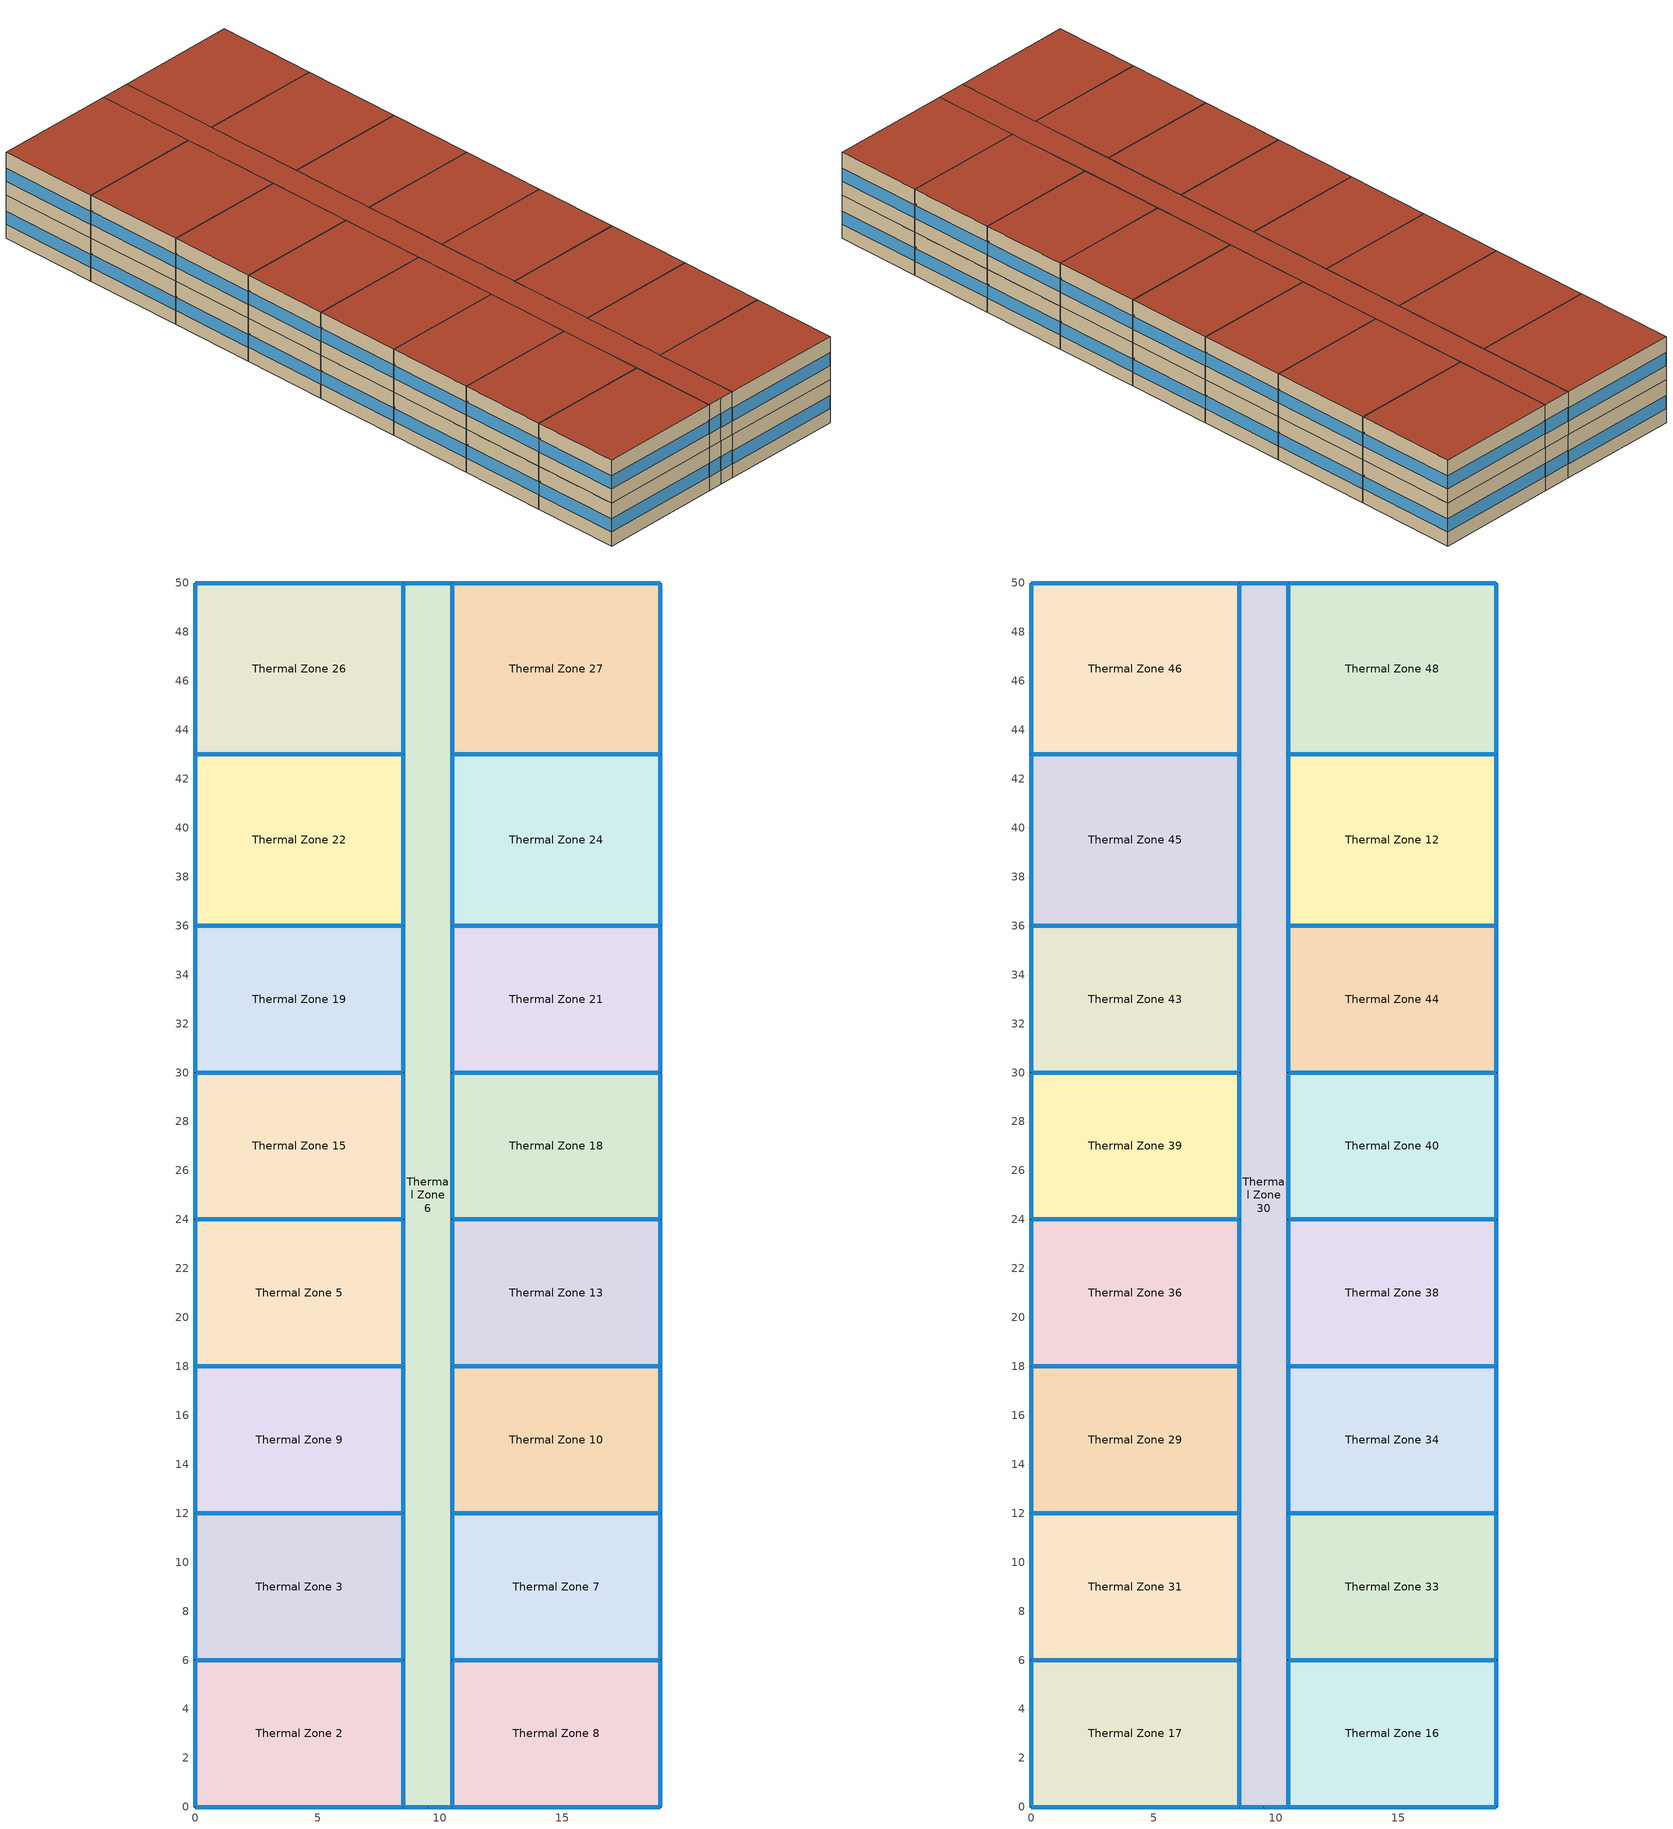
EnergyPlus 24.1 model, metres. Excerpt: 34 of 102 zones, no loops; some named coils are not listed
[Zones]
Thermal Zone 10
 floor ground (Generic Ground Slab 6A 20112020): 19,18 19,12 10.5,12 10.5,18 z0
 wall outside (Customized opaque construction {43577338-bb1a-47c1-a31a-39af3f5bfda6} to conductance of 0.247): 19,12 19,18 10.5,18 10.5,12 19,12 z0:3.05
 window (Customized Fenestration: u=2.38): 19,12.03 19,17.97 / 10.53,12 18.97,12 / 10.5,17.97 10.5,12.03 / 18.97,18 10.53,18 z1:1.92
 roof outside (Typical IEAD Roof 20112019 6A): 19,12 19,18 10.5,18 10.5,12 z3.05
Thermal Zone 13
 floor ground (Generic Ground Slab 6A 20112020): 19,24 19,18 10.5,18 10.5,24 z0
 wall outside (Customized opaque construction {43577338-bb1a-47c1-a31a-39af3f5bfda6} to conductance of 0.247): 19,18 19,24 10.5,24 10.5,18 19,18 z0:3.05
 window (Customized Fenestration: u=2.38): 19,18.03 19,23.97 / 10.53,18 18.97,18 / 10.5,23.97 10.5,18.03 / 18.97,24 10.53,24 z1:1.92
 roof outside (Typical IEAD Roof 20112019 6A): 19,18 19,24 10.5,24 10.5,18 z3.05
Thermal Zone 15
 floor ground (Generic Ground Slab 6A 20112020): 8.5,30 8.5,24 0,24 0,30 z0
 wall outside (Customized opaque construction {43577338-bb1a-47c1-a31a-39af3f5bfda6} to conductance of 0.247): 0,30 0,24 8.5,24 8.5,30 0,30 z0:3.05
 window (Customized Fenestration: u=2.38): 0,29.97 0,24.03 / 8.47,30 0.03,30 / 8.5,24.03 8.5,29.97 / 0.03,24 8.47,24 z1:1.92
 roof outside (Typical IEAD Roof 20112019 6A): 8.5,24 8.5,30 0,30 0,24 z3.05
Thermal Zone 18
 floor ground (Generic Ground Slab 6A 20112020): 19,30 19,24 10.5,24 10.5,30 z0
 wall outside (Customized opaque construction {43577338-bb1a-47c1-a31a-39af3f5bfda6} to conductance of 0.247): 19,24 19,30 10.5,30 10.5,24 19,24 z0:3.05
 window (Customized Fenestration: u=2.38): 19,24.03 19,29.97 / 10.53,24 18.97,24 / 10.5,29.97 10.5,24.03 / 18.97,30 10.53,30 z1:1.92
 roof outside (Typical IEAD Roof 20112019 6A): 19,24 19,30 10.5,30 10.5,24 z3.05
Thermal Zone 19
 floor ground (Generic Ground Slab 6A 20112020): 8.5,36 8.5,30 0,30 0,36 z0
 wall outside (Customized opaque construction {43577338-bb1a-47c1-a31a-39af3f5bfda6} to conductance of 0.247): 0,36 0,30 8.5,30 8.5,36 0,36 z0:3.05
 window (Customized Fenestration: u=2.38): 0,35.97 0,30.03 / 8.47,36 0.03,36 / 8.5,30.03 8.5,35.97 / 0.03,30 8.47,30 z1:1.92
 roof outside (Typical IEAD Roof 20112019 6A): 8.5,30 8.5,36 0,36 0,30 z3.05
Thermal Zone 2
 floor ground (Generic Ground Slab 6A 20112020): 8.5,6 8.5,0 0,0 0,6 z0
 wall outside (Customized opaque construction {43577338-bb1a-47c1-a31a-39af3f5bfda6} to conductance of 0.247): 8.5,0 8.5,6 0,6 0,0 8.5,0 z0:3.05
 window (Customized Fenestration: u=2.38): 8.5,0.03 8.5,5.97 / 0.03,0 8.47,0 / 0,5.97 0,0.03 / 8.47,6 0.03,6 z1:1.92
 roof outside (Typical IEAD Roof 20112019 6A): 8.5,0 8.5,6 0,6 0,0 z3.05
Thermal Zone 21
 floor ground (Generic Ground Slab 6A 20112020): 19,36 19,30 10.5,30 10.5,36 z0
 wall outside (Customized opaque construction {43577338-bb1a-47c1-a31a-39af3f5bfda6} to conductance of 0.247): 19,30 19,36 10.5,36 10.5,30 19,30 z0:3.05
 window (Customized Fenestration: u=2.38): 19,30.03 19,35.97 / 10.53,30 18.97,30 / 10.5,35.97 10.5,30.03 / 18.97,36 10.53,36 z1:1.92
 roof outside (Typical IEAD Roof 20112019 6A): 19,30 19,36 10.5,36 10.5,30 z3.05
Thermal Zone 22
 floor ground (Generic Ground Slab 6A 20112020): 8.5,43 8.5,36 0,36 0,43 z0
 wall outside (Customized opaque construction {43577338-bb1a-47c1-a31a-39af3f5bfda6} to conductance of 0.247): 0,43 0,36 8.5,36 8.5,43 0,43 z0:3.05
 window (Customized Fenestration: u=2.38): 0,42.97 0,36.03 / 8.47,43 0.03,43 / 8.5,36.03 8.5,42.97 / 0.03,36 8.47,36 z1:1.92
 roof outside (Typical IEAD Roof 20112019 6A): 8.5,36 8.5,43 0,43 0,36 z3.05
Thermal Zone 24
 floor ground (Generic Ground Slab 6A 20112020): 19,43 19,36 10.5,36 10.5,43 z0
 wall outside (Customized opaque construction {43577338-bb1a-47c1-a31a-39af3f5bfda6} to conductance of 0.247): 19,36 19,43 10.5,43 10.5,36 19,36 z0:3.05
 window (Customized Fenestration: u=2.38): 19,36.03 19,42.97 / 10.53,36 18.97,36 / 10.5,42.97 10.5,36.03 / 18.97,43 10.53,43 z1:1.92
 roof outside (Typical IEAD Roof 20112019 6A): 19,36 19,43 10.5,43 10.5,36 z3.05
Thermal Zone 26
 floor ground (Generic Ground Slab 6A 20112020): 8.5,50 8.5,43 0,43 0,50 z0
 wall outside (Customized opaque construction {43577338-bb1a-47c1-a31a-39af3f5bfda6} to conductance of 0.247): 0,50 0,43 8.5,43 8.5,50 0,50 z0:3.05
 window (Customized Fenestration: u=2.38): 0,49.97 0,43.03 / 8.47,50 0.03,50 / 8.5,43.03 8.5,49.97 / 0.03,43 8.47,43 z1:1.92
 roof outside (Typical IEAD Roof 20112019 6A): 8.5,43 8.5,50 0,50 0,43 z3.05
Thermal Zone 27
 floor ground (Generic Ground Slab 6A 20112020): 19,50 19,43 10.5,43 10.5,50 z0
 wall outside (Customized opaque construction {43577338-bb1a-47c1-a31a-39af3f5bfda6} to conductance of 0.247): 10.5,50 10.5,43 19,43 19,50 10.5,50 z0:3.05
 window (Customized Fenestration: u=2.38): 10.5,49.97 10.5,43.03 / 18.97,50 10.53,50 / 19,43.03 19,49.97 / 10.53,43 18.97,43 z1:1.92
 roof outside (Typical IEAD Roof 20112019 6A): 19,43 19,50 10.5,50 10.5,43 z3.05
Thermal Zone 3
 floor ground (Generic Ground Slab 6A 20112020): 0,12 8.5,12 8.5,6 0,6 z0
 wall outside (Customized opaque construction {43577338-bb1a-47c1-a31a-39af3f5bfda6} to conductance of 0.247): 8.5,6 8.5,12 0,12 0,6 8.5,6 z0:3.05
 window (Customized Fenestration: u=2.38): 8.5,6.03 8.5,11.97 / 0.03,6 8.47,6 / 0,11.97 0,6.03 / 8.47,12 0.03,12 z1:1.92
 roof outside (Typical IEAD Roof 20112019 6A): 8.5,6 8.5,12 0,12 0,6 z3.05
Thermal Zone 5
 floor ground (Generic Ground Slab 6A 20112020): 8.5,24 8.5,18 0,18 0,24 z0
 wall outside (Customized opaque construction {43577338-bb1a-47c1-a31a-39af3f5bfda6} to conductance of 0.247): 8.5,18 8.5,24 0,24 0,18 8.5,18 z0:3.05
 window (Customized Fenestration: u=2.38): 8.5,18.03 8.5,23.97 / 0.03,18 8.47,18 / 0,23.97 0,18.03 / 8.47,24 0.03,24 z1:1.92
 roof outside (Typical IEAD Roof 20112019 6A): 8.5,18 8.5,24 0,24 0,18 z3.05
Thermal Zone 6
 floor ground (Generic Ground Slab 6A 20112020): 10.5,50 10.5,0 8.5,0 8.5,50 z0
 wall outside (Customized opaque construction {43577338-bb1a-47c1-a31a-39af3f5bfda6} to conductance of 0.247): 8.5,0 9.5,0 10.5,0 10.5,6 10.5,12 10.5,18 10.5,24 10.5,30 10.5,36 10.5,43 10.5,50 8.5,50 8.5,43 8.5,36 8.5,30 8.5,24 8.5,18 8.5,12 8.5,6 8.5,0 z0:3.05
 window (Customized Fenestration: u=2.38): 8.53,0 9.47,0 / 9.53,0 10.47,0 z1:1.96; 8.5,5.97 8.5,0.03 / 8.5,11.97 8.5,6.03 / 8.5,17.97 8.5,12.03 / 8.5,23.97 8.5,18.03 / 8.5,29.97 8.5,24.03 / 8.5,35.97 8.5,30.03 / 8.5,42.97 8.5,36.03 / 8.5,49.97 8.5,43.03 / 10.5,43.03 10.5,49.97 / 10.5,36.03 10.5,42.97 / 10.5,30.03 10.5,35.97 / 10.5,24.03 10.5,29.97 / 10.5,18.03 10.5,23.97 / 10.5,12.03 10.5,17.97 / 10.5,6.03 10.5,11.97 / 10.5,0.03 10.5,5.97 z1:1.92; 10.47,50 8.53,50 z1:1.94
 roof outside (Typical IEAD Roof 20112019 6A): 10.5,0 10.5,50 8.5,50 8.5,0 z3.05
Thermal Zone 7
 floor ground (Generic Ground Slab 6A 20112020): 19,12 19,6 10.5,6 10.5,12 z0
 wall outside (Customized opaque construction {43577338-bb1a-47c1-a31a-39af3f5bfda6} to conductance of 0.247): 19,6 19,12 10.5,12 10.5,6 19,6 z0:3.05
 window (Customized Fenestration: u=2.38): 19,6.03 19,11.97 / 10.53,6 18.97,6 / 10.5,11.97 10.5,6.03 / 18.97,12 10.53,12 z1:1.92
 roof outside (Typical IEAD Roof 20112019 6A): 19,6 19,12 10.5,12 10.5,6 z3.05
Thermal Zone 8
 floor ground (Generic Ground Slab 6A 20112020): 19,6 19,0 10.5,0 10.5,6 z0
 wall outside (Customized opaque construction {43577338-bb1a-47c1-a31a-39af3f5bfda6} to conductance of 0.247): 19,0 19,6 10.5,6 10.5,0 19,0 z0:3.05
 window (Customized Fenestration: u=2.38): 19,0.03 19,5.97 / 10.53,0 18.97,0 / 10.5,5.97 10.5,0.03 / 18.97,6 10.53,6 z1:1.92
 roof outside (Typical IEAD Roof 20112019 6A): 19,0 19,6 10.5,6 10.5,0 z3.05
Thermal Zone 9
 floor ground (Generic Ground Slab 6A 20112020): 8.5,18 8.5,12 0,12 0,18 z0
 wall outside (Customized opaque construction {43577338-bb1a-47c1-a31a-39af3f5bfda6} to conductance of 0.247): 8.5,12 8.5,18 0,18 0,12 8.5,12 z0:3.05
 window (Customized Fenestration: u=2.38): 8.5,12.03 8.5,17.97 / 0.03,12 8.47,12 / 0,17.97 0,12.03 / 8.47,18 0.03,18 z1:1.92
 roof outside (Typical IEAD Roof 20112019 6A): 8.5,12 8.5,18 0,18 0,12 z3.05
Thermal Zone 12
 floor ground (Generic Ground Slab 6A 20112020): 19,43 19,36 10.5,36 10.5,43 z3.05
 wall outside (Customized opaque construction {43577338-bb1a-47c1-a31a-39af3f5bfda6} to conductance of 0.247): 19,36 19,43 10.5,43 10.5,36 19,36 z3.05:6.1
 window (Customized Fenestration: u=2.38): 19,36.03 19,42.97 / 10.53,36 18.97,36 / 10.5,42.97 10.5,36.03 / 18.97,43 10.53,43 z4.05:4.97
 roof outside (Typical IEAD Roof 20112019 6A): 19,36 19,43 10.5,43 10.5,36 z6.1
Thermal Zone 16
 floor ground (Generic Ground Slab 6A 20112020): 19,6 19,0 10.5,0 10.5,6 z3.05
 wall outside (Customized opaque construction {43577338-bb1a-47c1-a31a-39af3f5bfda6} to conductance of 0.247): 19,0 19,6 10.5,6 10.5,0 19,0 z3.05:6.1
 window (Customized Fenestration: u=2.38): 19,0.03 19,5.97 / 10.53,0 18.97,0 / 10.5,5.97 10.5,0.03 / 18.97,6 10.53,6 z4.05:4.97
 roof outside (Typical IEAD Roof 20112019 6A): 19,0 19,6 10.5,6 10.5,0 z6.1
Thermal Zone 17
 floor ground (Generic Ground Slab 6A 20112020): 8.5,6 8.5,0 0,0 0,6 z3.05
 wall outside (Customized opaque construction {43577338-bb1a-47c1-a31a-39af3f5bfda6} to conductance of 0.247): 8.5,0 8.5,6 0,6 0,0 8.5,0 z3.05:6.1
 window (Customized Fenestration: u=2.38): 8.5,0.03 8.5,5.97 / 0.03,0 8.47,0 / 0,5.97 0,0.03 / 8.47,6 0.03,6 z4.05:4.97
 roof outside (Typical IEAD Roof 20112019 6A): 8.5,0 8.5,6 0,6 0,0 z6.1
Thermal Zone 29
 floor ground (Generic Ground Slab 6A 20112020): 8.5,18 8.5,12 0,12 0,18 z3.05
 wall outside (Customized opaque construction {43577338-bb1a-47c1-a31a-39af3f5bfda6} to conductance of 0.247): 8.5,12 8.5,18 0,18 0,12 8.5,12 z3.05:6.1
 window (Customized Fenestration: u=2.38): 8.5,12.03 8.5,17.97 / 0.03,12 8.47,12 / 0,17.97 0,12.03 / 8.47,18 0.03,18 z4.05:4.97
 roof outside (Typical IEAD Roof 20112019 6A): 8.5,12 8.5,18 0,18 0,12 z6.1
Thermal Zone 30
 floor ground (Generic Ground Slab 6A 20112020): 10.5,50 10.5,0 8.5,0 8.5,50 z3.05
 wall outside (Customized opaque construction {43577338-bb1a-47c1-a31a-39af3f5bfda6} to conductance of 0.247): 10.5,0 10.5,6 10.5,12 10.5,18 10.5,24 10.5,30 10.5,36 10.5,43 10.5,50 8.5,50 8.5,43 8.5,36 8.5,30 8.5,24 8.5,18 8.5,12 8.5,6 8.5,0 9.5,0 10.5,0 z3.05:6.1
 window (Customized Fenestration: u=2.38): 10.5,0.03 10.5,5.97 / 8.5,5.97 8.5,0.03 / 8.5,11.97 8.5,6.03 / 8.5,17.97 8.5,12.03 / 8.5,23.97 8.5,18.03 / 8.5,29.97 8.5,24.03 / 8.5,35.97 8.5,30.03 / 8.5,42.97 8.5,36.03 / 8.5,49.97 8.5,43.03 / 10.5,43.03 10.5,49.97 / 10.5,36.03 10.5,42.97 / 10.5,30.03 10.5,35.97 / 10.5,24.03 10.5,29.97 / 10.5,18.03 10.5,23.97 / 10.5,12.03 10.5,17.97 / 10.5,6.03 10.5,11.97 z4.05:4.97; 9.53,0 10.47,0 / 8.53,0 9.47,0 z4.05:5.01; 10.47,50 8.53,50 z4.05:4.99
 roof outside (Typical IEAD Roof 20112019 6A): 10.5,0 10.5,50 8.5,50 8.5,0 z6.1
Thermal Zone 31
 floor ground (Generic Ground Slab 6A 20112020): 0,12 8.5,12 8.5,6 0,6 z3.05
 wall outside (Customized opaque construction {43577338-bb1a-47c1-a31a-39af3f5bfda6} to conductance of 0.247): 8.5,6 8.5,12 0,12 0,6 8.5,6 z3.05:6.1
 window (Customized Fenestration: u=2.38): 8.5,6.03 8.5,11.97 / 0.03,6 8.47,6 / 0,11.97 0,6.03 / 8.47,12 0.03,12 z4.05:4.97
 roof outside (Typical IEAD Roof 20112019 6A): 8.5,6 8.5,12 0,12 0,6 z6.1
Thermal Zone 33
 floor ground (Generic Ground Slab 6A 20112020): 19,12 19,6 10.5,6 10.5,12 z3.05
 wall outside (Customized opaque construction {43577338-bb1a-47c1-a31a-39af3f5bfda6} to conductance of 0.247): 19,6 19,12 10.5,12 10.5,6 19,6 z3.05:6.1
 window (Customized Fenestration: u=2.38): 19,6.03 19,11.97 / 10.53,6 18.97,6 / 10.5,11.97 10.5,6.03 / 18.97,12 10.53,12 z4.05:4.97
 roof outside (Typical IEAD Roof 20112019 6A): 19,6 19,12 10.5,12 10.5,6 z6.1
Thermal Zone 34
 floor ground (Generic Ground Slab 6A 20112020): 19,18 19,12 10.5,12 10.5,18 z3.05
 wall outside (Customized opaque construction {43577338-bb1a-47c1-a31a-39af3f5bfda6} to conductance of 0.247): 19,12 19,18 10.5,18 10.5,12 19,12 z3.05:6.1
 window (Customized Fenestration: u=2.38): 19,12.03 19,17.97 / 10.53,12 18.97,12 / 10.5,17.97 10.5,12.03 / 18.97,18 10.53,18 z4.05:4.97
 roof outside (Typical IEAD Roof 20112019 6A): 19,12 19,18 10.5,18 10.5,12 z6.1
Thermal Zone 36
 floor ground (Generic Ground Slab 6A 20112020): 8.5,24 8.5,18 0,18 0,24 z3.05
 wall outside (Customized opaque construction {43577338-bb1a-47c1-a31a-39af3f5bfda6} to conductance of 0.247): 8.5,18 8.5,24 0,24 0,18 8.5,18 z3.05:6.1
 window (Customized Fenestration: u=2.38): 8.5,18.03 8.5,23.97 / 0.03,18 8.47,18 / 0,23.97 0,18.03 / 8.47,24 0.03,24 z4.05:4.97
 roof outside (Typical IEAD Roof 20112019 6A): 8.5,18 8.5,24 0,24 0,18 z6.1
Thermal Zone 38
 floor ground (Generic Ground Slab 6A 20112020): 19,24 19,18 10.5,18 10.5,24 z3.05
 wall outside (Customized opaque construction {43577338-bb1a-47c1-a31a-39af3f5bfda6} to conductance of 0.247): 19,18 19,24 10.5,24 10.5,18 19,18 z3.05:6.1
 window (Customized Fenestration: u=2.38): 19,18.03 19,23.97 / 10.53,18 18.97,18 / 10.5,23.97 10.5,18.03 / 18.97,24 10.53,24 z4.05:4.97
 roof outside (Typical IEAD Roof 20112019 6A): 19,18 19,24 10.5,24 10.5,18 z6.1
Thermal Zone 39
 floor ground (Generic Ground Slab 6A 20112020): 8.5,30 8.5,24 0,24 0,30 z3.05
 wall outside (Customized opaque construction {43577338-bb1a-47c1-a31a-39af3f5bfda6} to conductance of 0.247): 0,30 0,24 8.5,24 8.5,30 0,30 z3.05:6.1
 window (Customized Fenestration: u=2.38): 0,29.97 0,24.03 / 8.47,30 0.03,30 / 8.5,24.03 8.5,29.97 / 0.03,24 8.47,24 z4.05:4.97
 roof outside (Typical IEAD Roof 20112019 6A): 8.5,24 8.5,30 0,30 0,24 z6.1
Thermal Zone 40
 floor ground (Generic Ground Slab 6A 20112020): 19,30 19,24 10.5,24 10.5,30 z3.05
 wall outside (Customized opaque construction {43577338-bb1a-47c1-a31a-39af3f5bfda6} to conductance of 0.247): 19,24 19,30 10.5,30 10.5,24 19,24 z3.05:6.1
 window (Customized Fenestration: u=2.38): 19,24.03 19,29.97 / 10.53,24 18.97,24 / 10.5,29.97 10.5,24.03 / 18.97,30 10.53,30 z4.05:4.97
 roof outside (Typical IEAD Roof 20112019 6A): 19,24 19,30 10.5,30 10.5,24 z6.1
Thermal Zone 43
 floor ground (Generic Ground Slab 6A 20112020): 8.5,36 8.5,30 0,30 0,36 z3.05
 wall outside (Customized opaque construction {43577338-bb1a-47c1-a31a-39af3f5bfda6} to conductance of 0.247): 0,36 0,30 8.5,30 8.5,36 0,36 z3.05:6.1
 window (Customized Fenestration: u=2.38): 0,35.97 0,30.03 / 8.47,36 0.03,36 / 8.5,30.03 8.5,35.97 / 0.03,30 8.47,30 z4.05:4.97
 roof outside (Typical IEAD Roof 20112019 6A): 8.5,30 8.5,36 0,36 0,30 z6.1
Thermal Zone 44
 floor ground (Generic Ground Slab 6A 20112020): 19,36 19,30 10.5,30 10.5,36 z3.05
 wall outside (Customized opaque construction {43577338-bb1a-47c1-a31a-39af3f5bfda6} to conductance of 0.247): 19,30 19,36 10.5,36 10.5,30 19,30 z3.05:6.1
 window (Customized Fenestration: u=2.38): 19,30.03 19,35.97 / 10.53,30 18.97,30 / 10.5,35.97 10.5,30.03 / 18.97,36 10.53,36 z4.05:4.97
 roof outside (Typical IEAD Roof 20112019 6A): 19,30 19,36 10.5,36 10.5,30 z6.1
Thermal Zone 45
 floor ground (Generic Ground Slab 6A 20112020): 8.5,43 8.5,36 0,36 0,43 z3.05
 wall outside (Customized opaque construction {43577338-bb1a-47c1-a31a-39af3f5bfda6} to conductance of 0.247): 0,43 0,36 8.5,36 8.5,43 0,43 z3.05:6.1
 window (Customized Fenestration: u=2.38): 0,42.97 0,36.03 / 8.47,43 0.03,43 / 8.5,36.03 8.5,42.97 / 0.03,36 8.47,36 z4.05:4.97
 roof outside (Typical IEAD Roof 20112019 6A): 8.5,36 8.5,43 0,43 0,36 z6.1
Thermal Zone 46
 floor ground (Generic Ground Slab 6A 20112020): 8.5,50 8.5,43 0,43 0,50 z3.05
 wall outside (Customized opaque construction {43577338-bb1a-47c1-a31a-39af3f5bfda6} to conductance of 0.247): 0,50 0,43 8.5,43 8.5,50 0,50 z3.05:6.1
 window (Customized Fenestration: u=2.38): 0,49.97 0,43.03 / 8.47,50 0.03,50 / 8.5,43.03 8.5,49.97 / 0.03,43 8.47,43 z4.05:4.97
 roof outside (Typical IEAD Roof 20112019 6A): 8.5,43 8.5,50 0,50 0,43 z6.1
Thermal Zone 48
 floor ground (Generic Ground Slab 6A 20112020): 19,50 19,43 10.5,43 10.5,50 z3.05
 wall outside (Customized opaque construction {43577338-bb1a-47c1-a31a-39af3f5bfda6} to conductance of 0.247): 10.5,50 10.5,43 19,43 19,50 10.5,50 z3.05:6.1
 window (Customized Fenestration: u=2.38): 10.5,49.97 10.5,43.03 / 18.97,50 10.53,50 / 19,43.03 19,49.97 / 10.53,43 18.97,43 z4.05:4.97
 roof outside (Typical IEAD Roof 20112019 6A): 19,43 19,50 10.5,50 10.5,43 z6.1
[Building]
Building 1
[Site:Location]
Montreal Int'l: Latitude {deg}=45.47; Longitude {deg}=-73.75; Time Zone {hr}=-5; Elevation {m}=36
[SizingPeriod:DesignDay] Month=7; Day of Month=21; Day Type=SummerDesignDay; Daily Dry-Bulb Temperature Range {deltaC}=9.3; Dry-Bulb Temperature Range Modifier Type=DefaultMultipliers; Barometric Pressure {Pa}=100893; Wind Speed {m/s}=4.9; Wind Direction {deg}=220; Rain Indicator=No; Snow Indicator=No; Daylight Saving Time Indicator=No; Solar Model Indicator=ASHRAETau; ASHRAE Clear Sky Optical Depth for Beam Irradiance (taub)=0.465; ASHRAE Clear Sky Optical Depth for Diffuse Irradiance (taud)=1.966; Begin Environment Reset Mode=FullResetAtBeginEnvironment
Name | Maximum Dry-Bulb Temperature {C} | Humidity Condition Type | Wetbulb or DewPoint at Maximum Dry-Bulb {C} | Enthalpy at Maximum Dry-Bulb {J/kg}
Montreal Int'l Ann Clg .4% Condns DB=>MWB | 30 | Wetbulb | 22.1
Montreal Int'l Ann Clg .4% Condns DP=>MDB | 26 | Dewpoint | 21.6
Montreal Int'l Ann Clg .4% Condns Enth=>MDB | 28.1 | Enthalpy |  | 69300
Montreal Int'l Ann Clg .4% Condns WB=>MDB | 28.1 | Wetbulb | 23.2
[Material] Thermal Absorptance=0.9
Name | Roughness | Thickness {m} | Conductivity {W/m-K} | Density {kg/m3} | Specific Heat {J/kg-K} | Solar Absorptance | Visible Absorptance
1/2IN Gypsum 1 | Smooth | 0.0127 | 0.16 | 784.9 | 830 | 0.4 | 0.4
1IN Stucco 1 | Smooth | 0.0253 | 0.6918 | 1858 | 837 | 0.7 | 0.92
8IN CONCRETE HW RefBldg 1 | Rough | 0.2032 | 1.311 | 2240 | 836.8 | 0.7 | 0.7
Generic HW Concrete | MediumRough | 0.2 | 1.95 | 2240 | 900 | 0.8 | 0.8
Metal Roof Surface 2 | Smooth | 0.0008 | 45.28 | 7824 | 500 | 0.7 | 0.7
Roof Membrane 1 | VeryRough | 0.0095 | 0.16 | 1121.29 | 1460 | 0.7 | 0.7
[Material:NoMass] Roughness=Smooth; Thermal Absorptance=0.9; Solar Absorptance=0.7; Visible Absorptance=0.7
Name | Thermal Resistance {m2-K/W}
Typical Insulation R-10.11 1 | 3.77764
Typical Insulation U=0.183 | 5.46
[WindowMaterial:SimpleGlazingSystem]
Fenestration U=2.38 0.4: U-Factor {W/m2-K}=2.38; Solar Heat Gain Coefficient=0.4; Visible Transmittance=0.4
[Construction]
Customized Fenestration: u=2.38: Fenestration U=2.38 0.4
Customized opaque construction {43577338-bb1a-47c1-a31a-39af3f5bfda6} to conductance of 0.247: 1IN Stucco 1, 8IN CONCRETE HW RefBldg 1, Typical Insulation R-10.11 1, 1/2IN Gypsum 1
Generic Ground Slab 6A 20112020: Typical Insulation U=0.183, Generic HW Concrete
Typical IEAD Roof 20112019 6A: Roof Membrane 1, Typical Insulation U=0.183, Metal Roof Surface 2
[Zone] Multiplier=1; Part of Total Floor Area=Yes
Thermal Zone 10; Thermal Zone 12; Thermal Zone 13; Thermal Zone 15; Thermal Zone 16; Thermal Zone 17; Thermal Zone 18; Thermal Zone 19; Thermal Zone 2; Thermal Zone 21; Thermal Zone 22; Thermal Zone 24; Thermal Zone 26; Thermal Zone 27; Thermal Zone 29; Thermal Zone 3; Thermal Zone 30; Thermal Zone 31; Thermal Zone 33; Thermal Zone 34; Thermal Zone 36; Thermal Zone 38; Thermal Zone 39; Thermal Zone 40; Thermal Zone 43; Thermal Zone 44; Thermal Zone 45; Thermal Zone 46; Thermal Zone 48; Thermal Zone 5; Thermal Zone 6; Thermal Zone 7; Thermal Zone 8; Thermal Zone 9
[Space]
Name | Zone | Space Type
Space 107 | Thermal Zone 10 | MURB small 1
Space 215 | Thermal Zone 12 | MURB small 1
Space 109 | Thermal Zone 13 | MURB small 1
Space 110 | Thermal Zone 15 | MURB small 1
Space 203 | Thermal Zone 16 | MURB small 1
Space 201 | Thermal Zone 17 | MURB small 1
Space 111 | Thermal Zone 18 | MURB small 1
Space 112 | Thermal Zone 19 | MURB small 1
Space 101 | Thermal Zone 2 | MURB small 1
Space 113 | Thermal Zone 21 | MURB small 1
Space 114 | Thermal Zone 22 | MURB small 1
Space 115 | Thermal Zone 24 | MURB small 1
Space 116 | Thermal Zone 26 | MURB small 1
Space 117 | Thermal Zone 27 | MURB small 1
Space 206 | Thermal Zone 29 | MURB small 1
Space 104 | Thermal Zone 3 | MURB small 1
Space 202 | Thermal Zone 30 | MURB lobby 1
Space 204 | Thermal Zone 31 | MURB small 1
Space 205 | Thermal Zone 33 | MURB small 1
Space 207 | Thermal Zone 34 | MURB small 1
Space 208 | Thermal Zone 36 | MURB small 1
Space 209 | Thermal Zone 38 | MURB small 1
Space 210 | Thermal Zone 39 | MURB small 1
Space 211 | Thermal Zone 40 | MURB small 1
Space 212 | Thermal Zone 43 | MURB small 1
Space 213 | Thermal Zone 44 | MURB small 1
Space 214 | Thermal Zone 45 | MURB small 1
Space 216 | Thermal Zone 46 | MURB small 1
Space 217 | Thermal Zone 48 | MURB small 1
Space 108 | Thermal Zone 5 | MURB small 1
Space 102 | Thermal Zone 6 | MURB lobby 1
Space 105 | Thermal Zone 7 | MURB small 1
Space 103 | Thermal Zone 8 | MURB small 1
Space 106 | Thermal Zone 9 | MURB small 1
[SpaceList]
MURB small 1: Space 409, Space 101, Space 108, Space 603, Space 104, Space 105, Space 103, Space 106, Space 107, Space 215, Space 109, Space 305, Space 110, Space 203, Space 201, Space 111, Space 112, Space 317, Space 113, Space 114, Space 309, Space 115, Space 614, Space 116, Space 117, Space 511, Space 206, Space 204, Space 205, Space 207, Space 311, Space 208, Space 407, Space 209, Space 210, Space 211, Space 314, Space 212, Space 213, Space 214, Space 216, Space 301, Space 217, Space 303, Space 403, Space 316, Space 304, Space 306, Space 611, Space 307, Space 608, Space 313, Space 308, Space 406, Space 310, Space 312, Space 315, Space 401, Space 506, Space 404, Space 405, Space 408, Space 410, Space 411, Space 412, Space 413, Space 414, Space 415, Space 416, Space 417, Space 501, Space 503, Space 504, Space 505, Space 507, Space 508, Space 509, Space 617, Space 510, Space 604, Space 512, Space 513, Space 514, Space 515, Space 516, Space 517, Space 601, Space 602, Space 605, Space 606, Space 607, Space 609, Space 610, Space 612, Space 613, Space 615, Space 616
MURB lobby 1: Space 102, Space 402, Space 202, Space 302, Space 502
[People]
People 2: Zone or ZoneList or Space or SpaceList=MURB small 1; Number of People Schedule=MidriseApartment Apartment Occ 2; Number of People Calculation Method=People/Area; People per Floor Area {person/m2}=0.0283091; Fraction Radiant=0.3; Activity Level Schedule=MidriseApartment Activity 2
[ElectricEquipment] Design Level Calculation Method=Watts/Area; Fraction Latent=0; Fraction Radiant=0.5; Fraction Lost=0
Name | Zone or ZoneList or Space or SpaceList | Schedule | Watts per Floor Area {W/m2}
Electric Equipment 2 | MURB small 1 | MURB Appliances and lighting | 8.3
Electric Equipment 1 | MURB lobby 1 | ApartmentMidRise BLDG_ELEVATORS Pre2004 | 8.15
[ZoneControl:Thermostat] Temperature Difference Between Cutout And Setpoint {deltaC}=0
Name | Zone or ZoneList | Control Type Schedule | Control 1
Thermal Zone 10 Thermostat | Thermal Zone 10 | Thermal Zone 10 Thermostat Schedule | Thermostat Setpoint Dual Setpoint 18
Thermal Zone 12 Thermostat | Thermal Zone 12 | Thermal Zone 12 Thermostat Schedule | Thermostat Setpoint Dual Setpoint 51
Thermal Zone 13 Thermostat | Thermal Zone 13 | Thermal Zone 13 Thermostat Schedule | Thermostat Setpoint Dual Setpoint 46
Thermal Zone 15 Thermostat | Thermal Zone 15 | Thermal Zone 15 Thermostat Schedule | Thermostat Setpoint Dual Setpoint 50
Thermal Zone 16 Thermostat | Thermal Zone 16 | Thermal Zone 16 Thermostat Schedule | Thermostat Setpoint Dual Setpoint 52
Thermal Zone 17 Thermostat | Thermal Zone 17 | Thermal Zone 17 Thermostat Schedule | Thermostat Setpoint Dual Setpoint 43
Thermal Zone 18 Thermostat | Thermal Zone 18 | Thermal Zone 18 Thermostat Schedule | Thermostat Setpoint Dual Setpoint 48
Thermal Zone 19 Thermostat | Thermal Zone 19 | Thermal Zone 19 Thermostat Schedule | Thermostat Setpoint Dual Setpoint 39
Thermal Zone 2 Thermostat | Thermal Zone 2 | Thermal Zone 2 Thermostat Schedule | Thermostat Setpoint Dual Setpoint 14
Thermal Zone 21 Thermostat | Thermal Zone 21 | Thermal Zone 21 Thermostat Schedule | Thermostat Setpoint Dual Setpoint 28
Thermal Zone 22 Thermostat | Thermal Zone 22 | Thermal Zone 22 Thermostat Schedule | Thermostat Setpoint Dual Setpoint 40
Thermal Zone 24 Thermostat | Thermal Zone 24 | Thermal Zone 24 Thermostat Schedule | Thermostat Setpoint Dual Setpoint 41
Thermal Zone 26 Thermostat | Thermal Zone 26 | Thermal Zone 26 Thermostat Schedule | Thermostat Setpoint Dual Setpoint 32
Thermal Zone 27 Thermostat | Thermal Zone 27 | Thermal Zone 27 Thermostat Schedule | Thermostat Setpoint Dual Setpoint 45
Thermal Zone 29 Thermostat | Thermal Zone 29 | Thermal Zone 29 Thermostat Schedule | Thermostat Setpoint Dual Setpoint 37
Thermal Zone 3 Thermostat | Thermal Zone 3 | Thermal Zone 3 Thermostat Schedule | Thermostat Setpoint Dual Setpoint 19
Thermal Zone 30 Thermostat | Thermal Zone 30 | Thermal Zone 30 Thermostat Schedule | Thermostat Setpoint Dual Setpoint 26
Thermal Zone 31 Thermostat | Thermal Zone 31 | Thermal Zone 31 Thermostat Schedule | Thermostat Setpoint Dual Setpoint 38
Thermal Zone 33 Thermostat | Thermal Zone 33 | Thermal Zone 33 Thermostat Schedule | Thermostat Setpoint Dual Setpoint 29
Thermal Zone 34 Thermostat | Thermal Zone 34 | Thermal Zone 34 Thermostat Schedule | Thermostat Setpoint Dual Setpoint 30
Thermal Zone 36 Thermostat | Thermal Zone 36 | Thermal Zone 36 Thermostat Schedule | Thermostat Setpoint Dual Setpoint 33
Thermal Zone 38 Thermostat | Thermal Zone 38 | Thermal Zone 38 Thermostat Schedule | Thermostat Setpoint Dual Setpoint 35
Thermal Zone 39 Thermostat | Thermal Zone 39 | Thermal Zone 39 Thermostat Schedule | Thermostat Setpoint Dual Setpoint 36
Thermal Zone 40 Thermostat | Thermal Zone 40 | Thermal Zone 40 Thermostat Schedule | Thermostat Setpoint Dual Setpoint 55
Thermal Zone 43 Thermostat | Thermal Zone 43 | Thermal Zone 43 Thermostat Schedule | Thermostat Setpoint Dual Setpoint 6
Thermal Zone 44 Thermostat | Thermal Zone 44 | Thermal Zone 44 Thermostat Schedule | Thermostat Setpoint Dual Setpoint 7
Thermal Zone 45 Thermostat | Thermal Zone 45 | Thermal Zone 45 Thermostat Schedule | Thermostat Setpoint Dual Setpoint 8
Thermal Zone 46 Thermostat | Thermal Zone 46 | Thermal Zone 46 Thermostat Schedule | Thermostat Setpoint Dual Setpoint 9
Thermal Zone 48 Thermostat | Thermal Zone 48 | Thermal Zone 48 Thermostat Schedule | Thermostat Setpoint Dual Setpoint 13
Thermal Zone 5 Thermostat | Thermal Zone 5 | Thermal Zone 5 Thermostat Schedule | Thermostat Setpoint Dual Setpoint 20
Thermal Zone 6 Thermostat | Thermal Zone 6 | Thermal Zone 6 Thermostat Schedule | Thermostat Setpoint Dual Setpoint 21
Thermal Zone 7 Thermostat | Thermal Zone 7 | Thermal Zone 7 Thermostat Schedule | Thermostat Setpoint Dual Setpoint 22
Thermal Zone 8 Thermostat | Thermal Zone 8 | Thermal Zone 8 Thermostat Schedule | Thermostat Setpoint Dual Setpoint 15
Thermal Zone 9 Thermostat | Thermal Zone 9 | Thermal Zone 9 Thermostat Schedule | Thermostat Setpoint Dual Setpoint 17
[ThermostatSetpoint:DualSetpoint] Heating Setpoint Temperature Schedule=NECB-G-Thermostat Setpoint-Heating; Cooling Setpoint Temperature Schedule=NECB-G-Thermostat Setpoint-Cooling
Thermostat Setpoint Dual Setpoint 18; Thermostat Setpoint Dual Setpoint 51; Thermostat Setpoint Dual Setpoint 46; Thermostat Setpoint Dual Setpoint 50; Thermostat Setpoint Dual Setpoint 52; Thermostat Setpoint Dual Setpoint 43; Thermostat Setpoint Dual Setpoint 48; Thermostat Setpoint Dual Setpoint 39; Thermostat Setpoint Dual Setpoint 14; Thermostat Setpoint Dual Setpoint 28; Thermostat Setpoint Dual Setpoint 40; Thermostat Setpoint Dual Setpoint 41; Thermostat Setpoint Dual Setpoint 32; Thermostat Setpoint Dual Setpoint 45; Thermostat Setpoint Dual Setpoint 37; Thermostat Setpoint Dual Setpoint 19; Thermostat Setpoint Dual Setpoint 26; Thermostat Setpoint Dual Setpoint 38; Thermostat Setpoint Dual Setpoint 29; Thermostat Setpoint Dual Setpoint 30; Thermostat Setpoint Dual Setpoint 33; Thermostat Setpoint Dual Setpoint 35; Thermostat Setpoint Dual Setpoint 36; Thermostat Setpoint Dual Setpoint 55; Thermostat Setpoint Dual Setpoint 6; Thermostat Setpoint Dual Setpoint 7; Thermostat Setpoint Dual Setpoint 8; Thermostat Setpoint Dual Setpoint 9; Thermostat Setpoint Dual Setpoint 13; Thermostat Setpoint Dual Setpoint 20; Thermostat Setpoint Dual Setpoint 21; Thermostat Setpoint Dual Setpoint 22; Thermostat Setpoint Dual Setpoint 15; Thermostat Setpoint Dual Setpoint 17
[ZoneHVAC:Baseboard:Convective:Electric] Availability Schedule=Always On Discrete hvac_library; Heating Design Capacity {W}=Autosize; Efficiency=1
Elec Baseboard; Elec Baseboard 17; Elec Baseboard 95; Elec Baseboard 91; Elec Baseboard 100; Elec Baseboard 52; Elec Baseboard 50; Elec Baseboard 45; Elec Baseboard 46; Elec Baseboard 49; Elec Baseboard 51; Elec Baseboard 42; Elec Baseboard 47; Elec Baseboard 38; Elec Baseboard 13; Elec Baseboard 24; Elec Baseboard 27; Elec Baseboard 39; Elec Baseboard 41; Elec Baseboard 40; Elec Baseboard 43; Elec Baseboard 31; Elec Baseboard 44; Elec Baseboard 48; Elec Baseboard 36; Elec Baseboard 18; Elec Baseboard 25; Elec Baseboard 37; Elec Baseboard 26; Elec Baseboard 28; Elec Baseboard 29; Elec Baseboard 30; Elec Baseboard 32; Elec Baseboard 33; Elec Baseboard 34; Elec Baseboard 35; Elec Baseboard 15; Elec Baseboard 54; Elec Baseboard 53; Elec Baseboard 4; Elec Baseboard 5; Elec Baseboard 6; Elec Baseboard 7; Elec Baseboard 8; Elec Baseboard 9; Elec Baseboard 12; Elec Baseboard 10; Elec Baseboard 19; Elec Baseboard 11; Elec Baseboard 3; Elec Baseboard 1; Elec Baseboard 2; Elec Baseboard 22; Elec Baseboard 23; Elec Baseboard 80; Elec Baseboard 71; Elec Baseboard 82; Elec Baseboard 60; Elec Baseboard 20; Elec Baseboard 59; Elec Baseboard 61; Elec Baseboard 85; Elec Baseboard 86; Elec Baseboard 62; Elec Baseboard 78; Elec Baseboard 64; Elec Baseboard 66; Elec Baseboard 65; Elec Baseboard 72; Elec Baseboard 21; Elec Baseboard 70; Elec Baseboard 79; Elec Baseboard 81; Elec Baseboard 68; Elec Baseboard 67; Elec Baseboard 55; Elec Baseboard 83; Elec Baseboard 74; Elec Baseboard 84; Elec Baseboard 75; Elec Baseboard 14; Elec Baseboard 56; Elec Baseboard 57; Elec Baseboard 58; Elec Baseboard 63; Elec Baseboard 69; Elec Baseboard 73; Elec Baseboard 76; Elec Baseboard 77; Elec Baseboard 93; Elec Baseboard 92; Elec Baseboard 16; Elec Baseboard 97; Elec Baseboard 90; Elec Baseboard 101; Elec Baseboard 96; Elec Baseboard 99; Elec Baseboard 98; Elec Baseboard 88; Elec Baseboard 89; Elec Baseboard 87; Elec Baseboard 94
[ZoneHVAC:PackagedTerminalHeatPump] Availability Schedule=Always On Discrete hvac_library; Cooling Supply Air Flow Rate {m3/s}=Autosize; Heating Supply Air Flow Rate {m3/s}=Autosize; No Load Supply Air Flow Rate {m3/s}=Autosize; No Load Supply Air Flow Rate Control Set To Low Speed=Yes; Cooling Outdoor Air Flow Rate {m3/s}=Autosize; Heating Outdoor Air Flow Rate {m3/s}=Autosize; No Load Outdoor Air Flow Rate {m3/s}=Autosize; Heating Convergence Tolerance=0.001; Cooling Convergence Tolerance=0.001; Maximum Supply Air Temperature from Supplemental Heater {C}=Autosize; Maximum Outdoor Dry-Bulb Temperature for Supplemental Heater Operation {C}=21; Fan Placement=DrawThrough; Supply Air Fan Operating Mode Schedule=Always On Discrete hvac_library
Name | Supply Air Fan | Heating Coil | Cooling Coil | Supplemental Heating Coil
PTHP | PTHP CV Fan | PTHP 1 Spd DX Htg Coil | PTHP 1 Spd DX Clg Coil | PTHP Elec Htg Backup Coil
PTHP 14 | PTHP CV Fan 14 | PTHP 1 Spd DX Htg Coil 14 | PTHP 1 Spd DX Clg Coil 14 | PTHP Elec Htg Backup Coil 14
PTHP 100 | PTHP CV Fan 100 | PTHP 1 Spd DX Htg Coil 100 | PTHP 1 Spd DX Clg Coil 100 | PTHP Elec Htg Backup Coil 100
PTHP 95 | PTHP CV Fan 95 | PTHP 1 Spd DX Htg Coil 95 | PTHP 1 Spd DX Clg Coil 95 | PTHP Elec Htg Backup Coil 95
PTHP 99 | PTHP CV Fan 99 | PTHP 1 Spd DX Htg Coil 99 | PTHP 1 Spd DX Clg Coil 99 | PTHP Elec Htg Backup Coil 99
PTHP 2 | PTHP CV Fan 2 | PTHP 1 Spd DX Htg Coil 2 | PTHP 1 Spd DX Clg Coil 2 | PTHP Elec Htg Backup Coil 2
PTHP 15 | PTHP CV Fan 15 | PTHP 1 Spd DX Htg Coil 15 | PTHP 1 Spd DX Clg Coil 15 | PTHP Elec Htg Backup Coil 15
PTHP 1 | PTHP CV Fan 1 | PTHP 1 Spd DX Htg Coil 1 | PTHP 1 Spd DX Clg Coil 1 | PTHP Elec Htg Backup Coil 1
PTHP 3 | PTHP CV Fan 3 | PTHP 1 Spd DX Htg Coil 3 | PTHP 1 Spd DX Clg Coil 3 | PTHP Elec Htg Backup Coil 3
[Zone equipment]
Thermal Zone 10: Elec Baseboard 17, PTHP 14
Thermal Zone 12: Elec Baseboard 50, PTHP 15
Thermal Zone 13: Elec Baseboard 45, PTHP 1
Thermal Zone 15: Elec Baseboard 49, PTHP 4
Thermal Zone 16: Elec Baseboard 51, PTHP 11
Thermal Zone 17: Elec Baseboard 42, PTHP 19
Thermal Zone 18: Elec Baseboard 47, PTHP 16
Thermal Zone 19: Elec Baseboard 38, PTHP 17
Thermal Zone 2: Elec Baseboard 13, PTHP 9
Thermal Zone 21: Elec Baseboard 27, PTHP 18
Thermal Zone 22: Elec Baseboard 39, PTHP 22
Thermal Zone 24: Elec Baseboard 40, PTHP 20
Thermal Zone 26: Elec Baseboard 31, PTHP 23
Thermal Zone 27: Elec Baseboard 44, PTHP 24
Thermal Zone 29: Elec Baseboard 36, PTHP 34
Thermal Zone 3: Elec Baseboard 18, PTHP 7
Thermal Zone 30: Elec Baseboard 25, PTHP 55
Thermal Zone 31: Elec Baseboard 37, PTHP 32
Thermal Zone 33: Elec Baseboard 28, PTHP 47
Thermal Zone 34: Elec Baseboard 29, PTHP 36
Thermal Zone 36: Elec Baseboard 32, PTHP 41
Thermal Zone 38: Elec Baseboard 34, PTHP 31
Thermal Zone 39: Elec Baseboard 35, PTHP 54
Thermal Zone 40: Elec Baseboard 54, PTHP 29
Thermal Zone 43: Elec Baseboard 5, PTHP 42
Thermal Zone 44: Elec Baseboard 6, PTHP 37
Thermal Zone 45: Elec Baseboard 7, PTHP 38
Thermal Zone 46: Elec Baseboard 8, PTHP 39
Thermal Zone 48: Elec Baseboard 12, PTHP 51
Thermal Zone 5: Elec Baseboard 19, PTHP 6
Thermal Zone 6: Elec Baseboard 20, PTHP 5
Thermal Zone 7: Elec Baseboard 21, PTHP 10
Thermal Zone 8: Elec Baseboard 14, PTHP 12
Thermal Zone 9: Elec Baseboard 16, PTHP 8
[Sizing:Zone] Zone Cooling Design Supply Air Temperature Input Method=SupplyAirTemperature; Zone Cooling Design Supply Air Temperature {C}=14; Zone Cooling Design Supply Air Temperature Difference {deltaC}=11.11; Zone Heating Design Supply Air Temperature Input Method=SupplyAirTemperature; Zone Heating Design Supply Air Temperature {C}=40; Zone Heating Design Supply Air Temperature Difference {deltaC}=11.11; Zone Cooling Design Supply Air Humidity Ratio {kgWater/kgDryAir}=0.0085; Zone Heating Design Supply Air Humidity Ratio {kgWater/kgDryAir}=0.008; Cooling Design Air Flow Method=DesignDay; Cooling Design Air Flow Rate {m3/s}=0; Cooling Minimum Air Flow per Zone Floor Area {m3/s-m2}=0.000762; Cooling Minimum Air Flow {m3/s}=0; Cooling Minimum Air Flow Fraction=0; Heating Design Air Flow Method=DesignDay; Heating Design Air Flow Rate {m3/s}=0; Heating Maximum Air Flow per Zone Floor Area {m3/s-m2}=0.002032; Heating Maximum Air Flow {m3/s}=0.141576; Heating Maximum Air Flow Fraction=0.3; Account for Dedicated Outdoor Air System=No; Zone Load Sizing Method=Sensible Load Only No Latent Load; Zone Latent Cooling Design Supply Air Humidity Ratio Input Method=HumidityRatioDifference; Zone Cooling Design Supply Air Humidity Ratio Difference {kgWater/kgDryAir}=0.005; Zone Latent Heating Design Supply Air Humidity Ratio Input Method=HumidityRatioDifference; Zone Humidification Design Supply Air Humidity Ratio Difference {kgWater/kgDryAir}=0.005
Name | Design Specification Outdoor Air Object
Thermal Zone 10 | Thermal Zone 10 DSOA Space List
Thermal Zone 12 | Thermal Zone 12 DSOA Space List
Thermal Zone 13 | Thermal Zone 13 DSOA Space List
Thermal Zone 15 | Thermal Zone 15 DSOA Space List
Thermal Zone 16 | Thermal Zone 16 DSOA Space List
Thermal Zone 17 | Thermal Zone 17 DSOA Space List
Thermal Zone 18 | Thermal Zone 18 DSOA Space List
Thermal Zone 19 | Thermal Zone 19 DSOA Space List
Thermal Zone 2 | Thermal Zone 2 DSOA Space List
Thermal Zone 21 | Thermal Zone 21 DSOA Space List
Thermal Zone 22 | Thermal Zone 22 DSOA Space List
Thermal Zone 24 | Thermal Zone 24 DSOA Space List
Thermal Zone 26 | Thermal Zone 26 DSOA Space List
Thermal Zone 27 | Thermal Zone 27 DSOA Space List
Thermal Zone 29 | Thermal Zone 29 DSOA Space List
Thermal Zone 3 | Thermal Zone 3 DSOA Space List
Thermal Zone 30 | Thermal Zone 30 Zero air DSOA
Thermal Zone 31 | Thermal Zone 31 DSOA Space List
Thermal Zone 33 | Thermal Zone 33 DSOA Space List
Thermal Zone 34 | Thermal Zone 34 DSOA Space List
Thermal Zone 36 | Thermal Zone 36 DSOA Space List
Thermal Zone 38 | Thermal Zone 38 DSOA Space List
Thermal Zone 39 | Thermal Zone 39 DSOA Space List
Thermal Zone 40 | Thermal Zone 40 DSOA Space List
Thermal Zone 43 | Thermal Zone 43 DSOA Space List
Thermal Zone 44 | Thermal Zone 44 DSOA Space List
Thermal Zone 45 | Thermal Zone 45 DSOA Space List
Thermal Zone 46 | Thermal Zone 46 DSOA Space List
Thermal Zone 48 | Thermal Zone 48 DSOA Space List
Thermal Zone 5 | Thermal Zone 5 DSOA Space List
Thermal Zone 6 | Thermal Zone 6 Zero air DSOA
Thermal Zone 7 | Thermal Zone 7 DSOA Space List
Thermal Zone 8 | Thermal Zone 8 DSOA Space List
Thermal Zone 9 | Thermal Zone 9 DSOA Space List
[DesignSpecification:OutdoorAir] Outdoor Air Method=Sum; Outdoor Air Flow per Person {m3/s-person}=0; Outdoor Air Flow per Zone Floor Area {m3/s-m2}=0; Outdoor Air Flow Air Changes per Hour {1/hr}=0
Name | Outdoor Air Flow per Zone {m3/s} | Outdoor Air Schedule
MidriseApartment Apartment Ventilation | 0.05 | Always On Discrete
Thermal Zone 30 Zero air DSOA; Thermal Zone 6 Zero air DSOA | 0
[DesignSpecification:OutdoorAir:SpaceList] Space Design Specification Outdoor Air Object Name 1=MidriseApartment Apartment Ventilation
Name | Space Name 1
Thermal Zone 10 DSOA Space List | Space 107
Thermal Zone 12 DSOA Space List | Space 215
Thermal Zone 13 DSOA Space List | Space 109
Thermal Zone 15 DSOA Space List | Space 110
Thermal Zone 16 DSOA Space List | Space 203
Thermal Zone 17 DSOA Space List | Space 201
Thermal Zone 18 DSOA Space List | Space 111
Thermal Zone 19 DSOA Space List | Space 112
Thermal Zone 2 DSOA Space List | Space 101
Thermal Zone 21 DSOA Space List | Space 113
Thermal Zone 22 DSOA Space List | Space 114
Thermal Zone 24 DSOA Space List | Space 115
Thermal Zone 26 DSOA Space List | Space 116
Thermal Zone 27 DSOA Space List | Space 117
Thermal Zone 29 DSOA Space List | Space 206
Thermal Zone 3 DSOA Space List | Space 104
Thermal Zone 31 DSOA Space List | Space 204
Thermal Zone 33 DSOA Space List | Space 205
Thermal Zone 34 DSOA Space List | Space 207
Thermal Zone 36 DSOA Space List | Space 208
Thermal Zone 38 DSOA Space List | Space 209
Thermal Zone 39 DSOA Space List | Space 210
Thermal Zone 40 DSOA Space List | Space 211
Thermal Zone 43 DSOA Space List | Space 212
Thermal Zone 44 DSOA Space List | Space 213
Thermal Zone 45 DSOA Space List | Space 214
Thermal Zone 46 DSOA Space List | Space 216
Thermal Zone 48 DSOA Space List | Space 217
Thermal Zone 5 DSOA Space List | Space 108
Thermal Zone 7 DSOA Space List | Space 105
Thermal Zone 8 DSOA Space List | Space 103
Thermal Zone 9 DSOA Space List | Space 106
[Schedule:Day:Interval]
MidriseApartment Apartment Occ Default 1; MidriseApartment Apartment Occ Summer Design Day 2; MidriseApartment Apartment Occ Winter Design Day 2: No, 07:00, 1, 08:00, 0.85, 09:00, 0.39, 16:00, 0.25, 17:00, 0.3, 18:00, 0.52, 21:00, 0.87, 24:00, 1
MidriseApartment Activity Default 1; MidriseApartment Activity Summer Design Day 2; MidriseApartment Activity Winter Design Day 2: No, 24:00, 120
MURB Weekend schedule: No, 01:00, 0.617, 02:00, 0.543, 03:00, 0.504, 04:00, 0.475, 05:00, 0.463, 06:00, 0.465, 07:00, 0.483, 08:00, 0.547, 09:00, 0.62, 10:00, 0.684, 11:00, 0.736, 12:00, 0.778, 13:00, 0.824, 14:00, 0.817, 15:00, 0.784, 16:00, 0.776, 17:00, 0.793, 18:00, 0.86, 19:00, 0.909, 20:00, 0.886, 21:00, 0.849, 22:00, 0.821, 23:00, 0.774, 24:00, 0.701
MURB Weekday; MURB Friday schedule: No, 01:00, 0.62, 02:00, 0.555, 03:00, 0.513, 04:00, 0.494, 05:00, 0.48, 06:00, 0.478, 07:00, 0.512, 08:00, 0.58, 09:00, 0.625, 10:00, 0.669, 11:00, 0.704, 12:00, 0.742, 13:00, 0.798, 14:00, 0.788, 15:00, 0.757, 16:00, 0.748, 17:00, 0.783, 18:00, 0.894, 19:00, 1, 20:00, 0.985, 21:00, 0.947, 22:00, 0.908, 23:00, 0.832, 24:00, 0.718
Medium Office Lighting All Other Days Schedule: No, 24:00, 0.05
Medium Office Lighting Summer Design Day Schedule 1: No, 06:00, 1, 24:00, 0
Medium Office Lighting Winter Design Day Schedule 1: No, 24:00, 0
NECB-G-Thermostat Setpoint-Heating Default 2: No, 01:00, 18, 07:00, 18, 09:00, 21, 17:00, 21, 22:00, 21, 24:00, 18
NECB-G-Thermostat Setpoint-Heating Default: No, 01:00, 19, 07:00, 19, 09:00, 21, 17:00, 20, 22:00, 21, 24:00, 19
NECB-G-Thermostat Setpoint-Cooling Default: No, 08:00, 26, 17:00, 25, 24:00, 24
ApartmentMidRise BLDG_ELEVATORS Pre2004 Default: No, 04:00, 0.05, 05:00, 0.1, 06:00, 0.2, 07:00, 0.4, 09:00, 0.5, 10:00, 0.35, 16:00, 0.15, 17:00, 0.35, 19:00, 0.5, 21:00, 0.4, 22:00, 0.3, 23:00, 0.2, 24:00, 0.1
[Schedule:Week:Daily]
MidriseApartment Apartment Occ 2 Week Rule - Jan1-Dec31: MidriseApartment Apartment Occ Default 1, MidriseApartment Apartment Occ Default 1, MidriseApartment Apartment Occ Default 1, MidriseApartment Apartment Occ Default 1, MidriseApartment Apartment Occ Default 1, MidriseApartment Apartment Occ Default 1, MidriseApartment Apartment Occ Default 1, MidriseApartment Apartment Occ Default 1, MidriseApartment Apartment Occ Summer Design Day 2, MidriseApartment Apartment Occ Winter Design Day 2, MidriseApartment Apartment Occ Default 1, MidriseApartment Apartment Occ Default 1
MidriseApartment Activity 2 Week Rule - Jan1-Dec31: MidriseApartment Activity Default 1, MidriseApartment Activity Default 1, MidriseApartment Activity Default 1, MidriseApartment Activity Default 1, MidriseApartment Activity Default 1, MidriseApartment Activity Default 1, MidriseApartment Activity Default 1, MidriseApartment Activity Default 1, MidriseApartment Activity Summer Design Day 2, MidriseApartment Activity Winter Design Day 2, MidriseApartment Activity Default 1, MidriseApartment Activity Default 1
MURB Appliances and lighting Week Rule - Jan1-Dec31: MURB Weekend schedule, MURB Weekday, MURB Weekday, MURB Weekday, MURB Weekday, MURB Friday schedule, MURB Weekend schedule, Medium Office Lighting All Other Days Schedule, Medium Office Lighting Summer Design Day Schedule 1, Medium Office Lighting Winter Design Day Schedule 1, Medium Office Lighting All Other Days Schedule, Medium Office Lighting All Other Days Schedule
NECB-G-Thermostat Setpoint-Heating Week Rule - Jan1-Dec31: NECB-G-Thermostat Setpoint-Heating Default 2, NECB-G-Thermostat Setpoint-Heating Default, NECB-G-Thermostat Setpoint-Heating Default, NECB-G-Thermostat Setpoint-Heating Default, NECB-G-Thermostat Setpoint-Heating Default, NECB-G-Thermostat Setpoint-Heating Default, NECB-G-Thermostat Setpoint-Heating Default 2, NECB-G-Thermostat Setpoint-Heating Default, NECB-G-Thermostat Setpoint-Heating Default, NECB-G-Thermostat Setpoint-Heating Default, NECB-G-Thermostat Setpoint-Heating Default, NECB-G-Thermostat Setpoint-Heating Default
NECB-G-Thermostat Setpoint-Cooling Week Rule - Jan1-Dec31: NECB-G-Thermostat Setpoint-Cooling Default, NECB-G-Thermostat Setpoint-Cooling Default, NECB-G-Thermostat Setpoint-Cooling Default, NECB-G-Thermostat Setpoint-Cooling Default, NECB-G-Thermostat Setpoint-Cooling Default, NECB-G-Thermostat Setpoint-Cooling Default, NECB-G-Thermostat Setpoint-Cooling Default, NECB-G-Thermostat Setpoint-Cooling Default, NECB-G-Thermostat Setpoint-Cooling Default, NECB-G-Thermostat Setpoint-Cooling Default, NECB-G-Thermostat Setpoint-Cooling Default, NECB-G-Thermostat Setpoint-Cooling Default
ApartmentMidRise BLDG_ELEVATORS Pre2004 Week Rule - Jan1-Dec31: ApartmentMidRise BLDG_ELEVATORS Pre2004 Default, ApartmentMidRise BLDG_ELEVATORS Pre2004 Default, ApartmentMidRise BLDG_ELEVATORS Pre2004 Default, ApartmentMidRise BLDG_ELEVATORS Pre2004 Default, ApartmentMidRise BLDG_ELEVATORS Pre2004 Default, ApartmentMidRise BLDG_ELEVATORS Pre2004 Default, ApartmentMidRise BLDG_ELEVATORS Pre2004 Default, ApartmentMidRise BLDG_ELEVATORS Pre2004 Default, ApartmentMidRise BLDG_ELEVATORS Pre2004 Default, ApartmentMidRise BLDG_ELEVATORS Pre2004 Default, ApartmentMidRise BLDG_ELEVATORS Pre2004 Default, ApartmentMidRise BLDG_ELEVATORS Pre2004 Default
[Schedule:Year]
MidriseApartment Apartment Occ 2: MidriseApartment Apartment Occ 2 Week Rule - Jan1-Dec31, 1, 1, 12, 31
MidriseApartment Activity 2: MidriseApartment Activity 2 Week Rule - Jan1-Dec31, 1, 1, 12, 31
MURB Appliances and lighting: MURB Appliances and lighting Week Rule - Jan1-Dec31, 1, 1, 12, 31
NECB-G-Thermostat Setpoint-Heating: NECB-G-Thermostat Setpoint-Heating Week Rule - Jan1-Dec31, 1, 1, 12, 31
NECB-G-Thermostat Setpoint-Cooling: NECB-G-Thermostat Setpoint-Cooling Week Rule - Jan1-Dec31, 1, 1, 12, 31
ApartmentMidRise BLDG_ELEVATORS Pre2004: ApartmentMidRise BLDG_ELEVATORS Pre2004 Week Rule - Jan1-Dec31, 1, 1, 12, 31
[Schedule:Compact]
Thermal Zone 10 Thermostat Schedule; Thermal Zone 12 Thermostat Schedule; Thermal Zone 13 Thermostat Schedule; Thermal Zone 15 Thermostat Schedule; Thermal Zone 16 Thermostat Schedule; Thermal Zone 17 Thermostat Schedule; Thermal Zone 18 Thermostat Schedule; Thermal Zone 19 Thermostat Schedule; Thermal Zone 2 Thermostat Schedule; Thermal Zone 21 Thermostat Schedule; Thermal Zone 22 Thermostat Schedule; Thermal Zone 24 Thermostat Schedule; Thermal Zone 26 Thermostat Schedule; Thermal Zone 27 Thermostat Schedule; Thermal Zone 29 Thermostat Schedule; Thermal Zone 3 Thermostat Schedule; Thermal Zone 30 Thermostat Schedule; Thermal Zone 31 Thermostat Schedule; Thermal Zone 33 Thermostat Schedule; Thermal Zone 34 Thermostat Schedule; Thermal Zone 36 Thermostat Schedule; Thermal Zone 38 Thermostat Schedule; Thermal Zone 39 Thermostat Schedule; Thermal Zone 40 Thermostat Schedule; Thermal Zone 43 Thermostat Schedule; Thermal Zone 44 Thermostat Schedule; Thermal Zone 45 Thermostat Schedule; Thermal Zone 46 Thermostat Schedule; Thermal Zone 48 Thermostat Schedule; Thermal Zone 5 Thermostat Schedule; Thermal Zone 6 Thermostat Schedule; Thermal Zone 7 Thermostat Schedule; Thermal Zone 8 Thermostat Schedule; Thermal Zone 9 Thermostat Schedule: Through: 12/31, For: AllDays, Until: 24:00, 4
[Schedule:Constant]
Always On Discrete: Hourly Value=1
